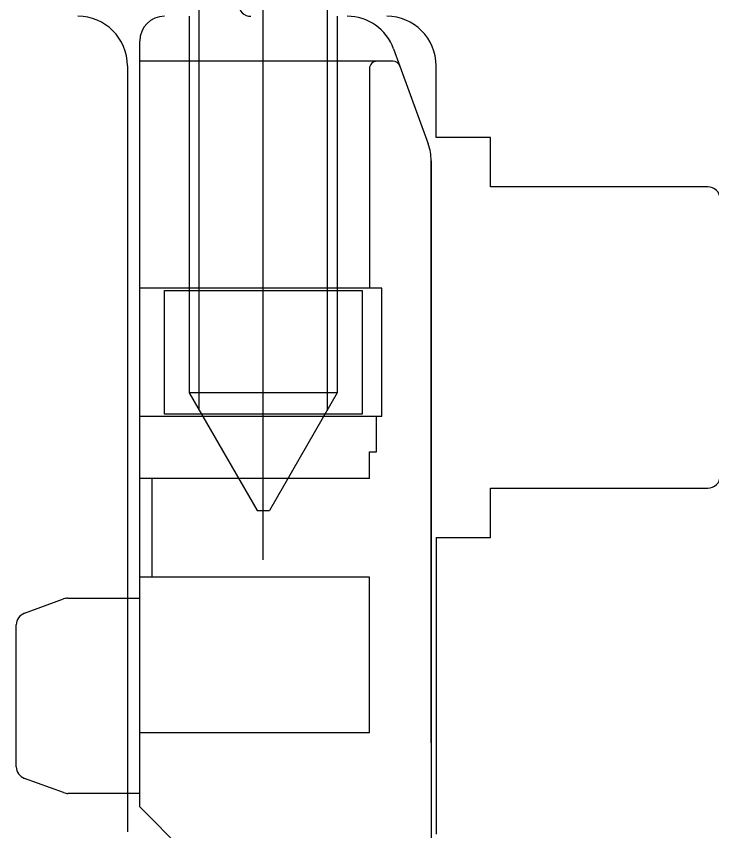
# Model space of a CAD drawing. Header units: centimetres. Extents: x 0.3 to 84.3, y 0.3 to 59.7.
# Drawn here: x 59.7377 to 59.7941, y 11.8326 to 11.8986 of the extents above; entities that cross this region are included whole.
import ezdxf

# ---------------------------------------------------------------- set-up
doc = ezdxf.new("R2010")
doc.units = ezdxf.units.CM
doc.linetypes.add('AUSGEZOGEN', pattern=[0])
doc.layers.add('Fenster', color=7, linetype='AUSGEZOGEN', lineweight=35)

msp = doc.modelspace()

# ---------------------------------------------------------------- linework, layer by layer
at = {"layer": 'Fenster', "color": 7, "linetype": 'AUSGEZOGEN', "lineweight": 25}
for p, q in [((59.75770565438013, 11.85460062241246), (59.75770565438013, 11.9426006204455)), ((59.75250665449575, 11.86673952888687), (59.75250665449575, 11.89940062141109)), ((59.76290465426448, 11.86673952888687), (59.76290465426448, 11.89940062141109)), ((59.75170665451363, 11.89860062142898), (59.75170665451363, 11.8681251695019)), ((59.7637046542466, 11.89860062142898), (59.7637046542466, 11.86812516950172)), ((59.74770565460364, 11.89495962151068), (59.74770565460364, 11.89659962147402)), ((59.76826359495584, 11.89596770115868), (59.76877419706571, 11.89456483389741)), ((59.7466986738276, 11.89459962151873), (59.7466986738276, 11.83259962290454)), ((59.76690565417445, 11.89495962151068), (59.74770565460364, 11.89495962151068)), ((59.74770565460364, 11.8661996221535), (59.74770565460364, 11.89495962151068)), ((59.74770565460364, 11.83459962285983), (59.74770565460364, 11.89459962151873)), ((59.76821038104639, 11.89495962151068), (59.76690565417445, 11.89495962151068)), ((59.76877419706571, 11.89456483389741), (59.77106442608149, 11.88827248366011)), ((59.7717056540672, 11.88879962164833), (59.7717056540672, 11.89459962151873)), ((59.76630565418789, 11.89435962152402), (59.76630565418789, 11.87659962192106)), ((59.77610565396883, 11.88879962164833), (59.7717056540672, 11.88879962164833)), ((59.77610565396883, 11.88479962173774), (59.77610565396883, 11.88879962164833)), ((59.77130565407613, 11.83979962274357), (59.77130565407613, 11.88690440369069)), ((59.77130565407613, 11.88690440369069), (59.77130565407613, 11.83059962294924)), ((59.79370565357547, 11.88479962173774), (59.77610565396883, 11.88479962173774)), ((59.76630565418789, 11.87659962192106), (59.74770565460364, 11.87659962192106)), ((59.74970565455894, 11.86639962214904), (59.74970565455894, 11.87639962192552)), ((59.74970565455894, 11.87639962192552), (59.76570565420131, 11.87639962192552)), ((59.76570565420131, 11.87639962192552), (59.76570565420131, 11.86639962214904)), ((59.76730565416554, 11.87659962192106), (59.76630565418789, 11.87659962192106)), ((59.76730565416554, 11.8661996221535), (59.76730565416554, 11.87659962192106)), ((59.75170665451363, 11.8681251695019), (59.75720565439131, 11.85860062232305)), ((59.7637046542466, 11.86812516950172), (59.75170665451363, 11.8681251695019)), ((59.7637046542466, 11.8681251695019), (59.75820565436894, 11.85860062232305)), ((59.76688325961536, 11.8661996221535), (59.74770565460364, 11.8661996221535)), ((59.74770565460364, 11.86119962226526), (59.74770565460364, 11.8661996221535)), ((59.76570565420131, 11.86639962214904), (59.74970565455894, 11.86639962214904)), ((59.76730565416554, 11.8661996221535), (59.76688325961536, 11.8661996221535)), ((59.76688325961536, 11.86335471442631), (59.76688325961536, 11.8661996221535)), ((59.76630565418789, 11.86119962226526), (59.76630565418789, 11.86335471442631)), ((59.76630565418789, 11.86335471442631), (59.76688325961536, 11.86335471442631)), ((59.7487056545813, 11.86119962226526), (59.74770565460364, 11.86119962226526)), ((59.74770565460364, 11.84059962272572), (59.74770565460364, 11.86119962226526)), ((59.76630565418789, 11.86119962226526), (59.7487056545813, 11.86119962226526)), ((59.7487056545813, 11.85319962244407), (59.7487056545813, 11.86119962226526)), ((59.77610565396883, 11.85639962237256), (59.77610565396883, 11.86039962228315)), ((59.77610565396883, 11.86039962228315), (59.79370565357547, 11.86039962228315)), ((59.75720565439131, 11.85860062232305), (59.75820565436894, 11.85860062232305)), ((59.7717056540672, 11.85639962237256), (59.77610565396883, 11.85639962237256)), ((59.7717056540672, 11.85639962237256), (59.7717056540672, 11.832399622909)), ((59.7487056545813, 11.85319962244407), (59.74770565460364, 11.85319962244407)), ((59.76630565418789, 11.85319962244407), (59.7487056545813, 11.85319962244407)), ((59.76630565418789, 11.84059962272572), (59.76630565418789, 11.85319962244407)), ((59.73836363481242, 11.85028322650924), (59.7415399627414, 11.85143931648341)), ((59.7418819827338, 11.85149962248206), (59.74770565460364, 11.85149962248206)), ((59.73770565482717, 11.84359962265867), (59.73770565482717, 11.84934353453023)), ((59.73770565482717, 11.83785571278704), (59.73770565482717, 11.84359962265867)), ((59.76630565418789, 11.84059962272572), (59.74770565460364, 11.84059962272572)), ((59.74770565460364, 11.83459962285983), (59.74770565460364, 11.84059962272572)), ((59.7415399627414, 11.83575993083387), (59.73836363481242, 11.83691601880801)), ((59.74770565460364, 11.83569962283523), (59.7418819827338, 11.83569962283523)), ((59.75170565451425, 11.83059962294924), (59.74770565460364, 11.83459962285983))]:
    msp.add_line(p, q, dxfattribs=at)
for centre, radius, start, end in [((59.7567056544024, 11.89959962140682), 0.0009999999776482583, 180, 270), ((59.74269867391694, 11.89459962151858), 0.003999999910593033, 0, 90), ((59.74970565455888, 11.89659962147388), 0.001999999955296517, 90, 180), ((59.76450482422806, 11.89459962151858), 0.003999999910593033, 19.99999999999213, 90), ((59.76770565415654, 11.89459962151858), 0.003999999910593033, 0, 90), ((59.7669056541744, 11.89435962152392), 0.0005999999865911377, 90, 180), ((59.76821038104634, 11.89435962152392), 0.0005999999865911377, 20.0000111886187, 90), ((59.76730565416547, 11.88690440369054), 0.003999999910593033, 0, 19.99999999996819), ((59.7937056535754, 11.88379962175995), 0.0009999999776482583, 0, 90), ((59.7937056535754, 11.86139962226065), 0.0009999999776482583, 270, 0), ((59.74188198273372, 11.85049962250427), 0.0009999999776482583, 90, 110.0000000001117), ((59.73870565480475, 11.84934353453012), 0.0009999999776482583, 109.9999999997291, 180), ((59.73870565480475, 11.8378557127869), 0.0009999999776482583, 180, 250.0000000002709), ((59.74188198273372, 11.83669962281273), 0.0009999999776482583, 249.9999999998883, 270)]:
    msp.add_arc(centre, radius, start, end, dxfattribs=at)

doc.saveas('drawing.dxf')
